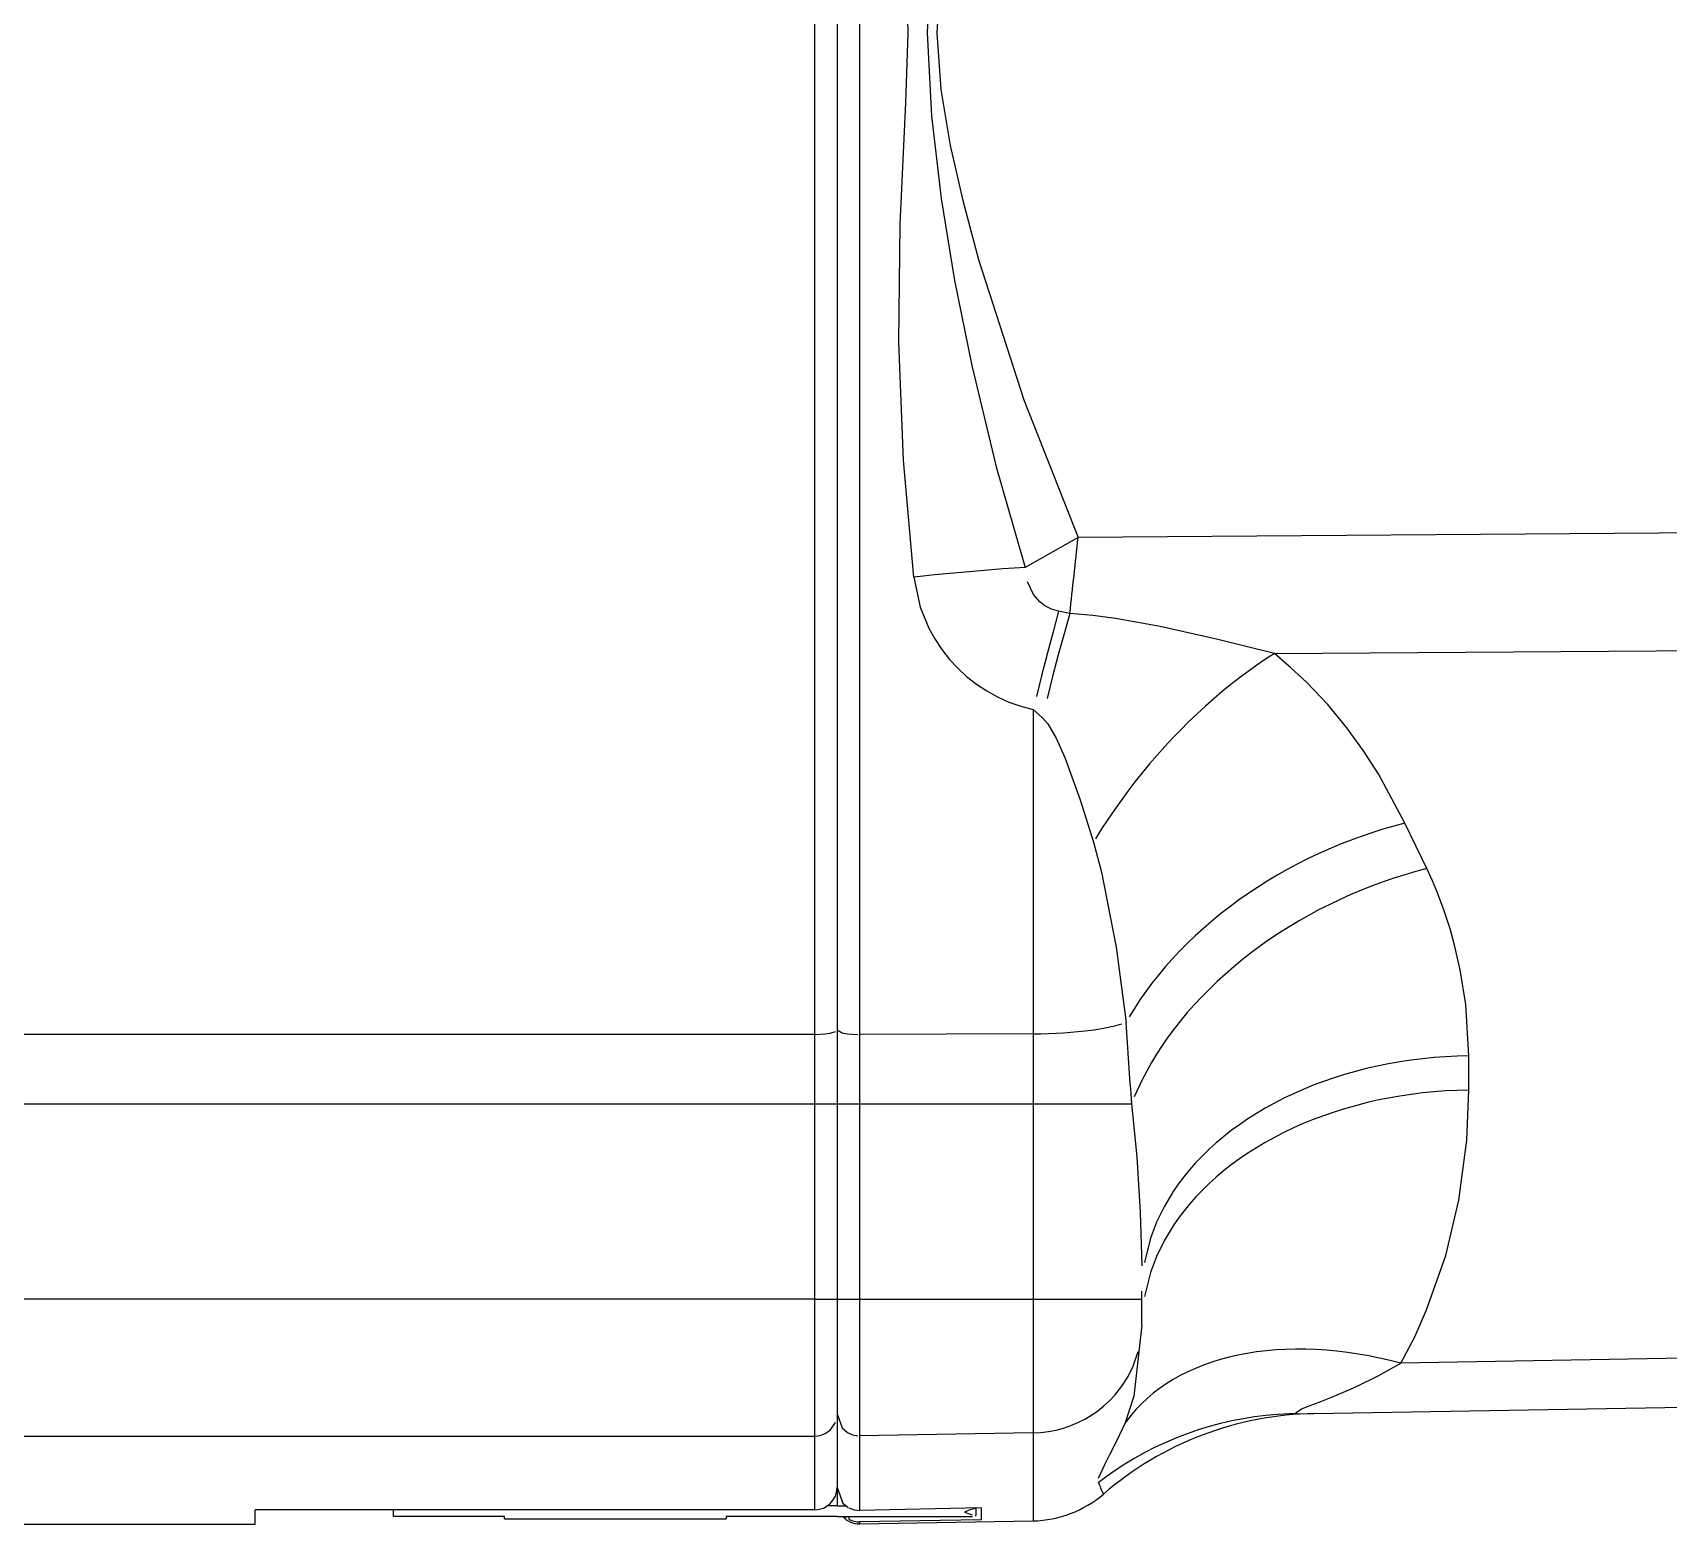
# Model space of a CAD drawing. Header units: millimetres. Extents: x 441156 to 441876, y 4514765 to 4515211.
# Drawn here: x 441490.7089 to 441490.8565, y 4514936.0671 to 4514936.2016 of the extents above; entities that cross this region are included whole.
import ezdxf

# ---------------------------------------------------------------- set-up
doc = ezdxf.new("R2010")
doc.units = ezdxf.units.MM
doc.layers.add('Collettore SL', color=7, linetype='Continuous')

msp = doc.modelspace()

# ---------------------------------------------------------------- linework, layer by layer
at = {"layer": 'Collettore SL', "color": 254, "linetype": 'Continuous'}
for p, q in [((441490.7795003174, 4514936.11122973), (441490.7795003174, 4514936.291894717)), ((441490.7835352222, 4514936.291887308), (441490.7835352222, 4514936.111237139)), ((441490.7815003174, 4514936.291477477), (441490.7815003174, 4514936.11164697)), ((441490.8032317472, 4514936.156046455), (441490.7984533617, 4514936.153352657)), ((441490.9240875795, 4514936.156920257), (441490.8032317472, 4514936.156046455)), ((441490.8024935117, 4514936.149197779), (441490.8014796992, 4514936.149389258)), ((441490.8209411388, 4514936.145569509), (441490.9240875795, 4514936.146315271)), ((441490.7991748415, 4514936.140524975), (441490.7991748415, 4514936.111294091)), ((441490.7991748415, 4514936.140524975), (441490.8000148241, 4514936.139773797)), ((441490.8346987387, 4514936.1261811), (441490.8327155103, 4514936.130275459)), ((441490.7815003174, 4514936.11164697), (441490.7815003174, 4514936.104971128)), ((441490.7795003174, 4514936.11122973), (441490.5335003174, 4514936.11122973)), ((441490.7795003174, 4514936.104971128), (441490.7795003174, 4514936.11122973)), ((441490.7991748415, 4514936.111294091), (441490.7835352222, 4514936.111237139)), ((441490.7835352222, 4514936.111237139), (441490.7835352222, 4514936.104971128)), ((441490.7991748415, 4514936.111294091), (441490.7991748415, 4514936.104971128)), ((441490.8384767452, 4514936.106214983), (441490.8384767452, 4514936.109304765)), ((441490.5335003174, 4514936.104971128), (441490.7795003174, 4514936.104971128)), ((441490.7795003174, 4514936.104971128), (441490.7815003174, 4514936.104971128)), ((441490.7795003174, 4514936.087359665), (441490.7795003174, 4514936.104971128)), ((441490.7815003174, 4514936.104971128), (441490.7835352222, 4514936.104971128)), ((441490.7815003174, 4514936.104971128), (441490.7815003174, 4514936.087359665)), ((441490.7835352222, 4514936.104971128), (441490.7991748415, 4514936.104971128)), ((441490.7835352222, 4514936.104971128), (441490.7835352222, 4514936.087359665)), ((441490.7991748415, 4514936.104971128), (441490.8080558158, 4514936.104971128)), ((441490.7991748415, 4514936.104971128), (441490.7991748415, 4514936.087359665)), ((441490.8090003174, 4514936.087359665), (441490.8090003174, 4514936.088094792)), ((441490.7795003174, 4514936.087359665), (441490.5335003174, 4514936.087359665)), ((441490.7795003174, 4514936.07500355), (441490.7795003174, 4514936.087359665)), ((441490.7795003174, 4514936.087359665), (441490.7815003174, 4514936.087359665)), ((441490.7815003174, 4514936.087359665), (441490.7835352222, 4514936.087359665)), ((441490.7815003174, 4514936.087359665), (441490.7815003174, 4514936.076980528)), ((441490.7835352222, 4514936.087359665), (441490.7835352222, 4514936.075038661)), ((441490.7835352222, 4514936.087359665), (441490.7991748415, 4514936.087359665)), ((441490.7991748415, 4514936.087359665), (441490.7991748415, 4514936.075308509)), ((441490.7991748415, 4514936.087359665), (441490.8090003174, 4514936.087359665)), ((441490.8090003174, 4514936.085191895), (441490.8090003174, 4514936.087359665)), ((441490.8090003174, 4514936.08500501), (441490.8090003174, 4514936.085191895)), ((441490.9240875795, 4514936.083181997), (441490.8323637774, 4514936.081580952)), ((441490.8227523857, 4514936.077020455), (441490.9240875795, 4514936.078789268)), ((441490.7815003174, 4514936.076980528), (441490.7815003174, 4514936.070375028)), ((441490.5335003174, 4514936.07500355), (441490.7795003174, 4514936.07500355)), ((441490.7795003174, 4514936.068370674), (441490.7795003174, 4514936.07500355)), ((441490.7991748415, 4514936.075308509), (441490.7835352222, 4514936.075038661)), ((441490.7835352222, 4514936.075038661), (441490.7835352222, 4514936.068310197)), ((441490.7991748415, 4514936.075308509), (441490.7991748415, 4514936.067369601)), ((441490.7815003174, 4514936.070370496), (441490.7815003174, 4514936.068718214)), ((441490.7795003174, 4514936.068370674), (441490.7290003175, 4514936.068357114)), ((441490.7290003175, 4514936.067061091), (441490.7290003175, 4514936.068357114)), ((441490.7415003174, 4514936.067758853), (441490.7415003174, 4514936.068360464)), ((441490.7515003174, 4514936.067758853), (441490.7415003174, 4514936.067758853)), ((441490.7515003174, 4514936.067561091), (441490.7515003174, 4514936.067758853)), ((441490.7515003174, 4514936.067561091), (441490.7715003174, 4514936.067561091)), ((441490.7815003174, 4514936.067764859), (441490.7715003174, 4514936.067764859)), ((441490.7715003174, 4514936.067764859), (441490.7715003174, 4514936.067561091)), ((441490.7815003174, 4514936.068718214), (441490.7806223028, 4514936.068718214)), ((441490.7815003174, 4514936.068718214), (441490.7815003174, 4514936.068711466)), ((441490.7815003174, 4514936.068711466), (441490.782293794, 4514936.068713874)), ((441490.7815003174, 4514936.067764859), (441490.7926849187, 4514936.067750849)), ((441490.7825526534, 4514936.067763519), (441490.7825526534, 4514936.067513801)), ((441490.7945003174, 4514936.06853631), (441490.7835352222, 4514936.068310197)), ((441490.7945003174, 4514936.067452748), (441490.7835352222, 4514936.067274104)), ((441490.7835352222, 4514936.067096611), (441490.7991748415, 4514936.067369601)), ((441490.7940003175, 4514936.068498036), (441490.7940003175, 4514936.068525989)), ((441490.7940003175, 4514936.068498036), (441490.7940003175, 4514936.06787013)), ((441490.7940003175, 4514936.067781284), (441490.7940003175, 4514936.06787013)), ((441490.7945003174, 4514936.06853631), (441490.7945003174, 4514936.067452748)), ((441490.6890090252, 4514936.067061091), (441490.7290003175, 4514936.067061091)), ((441490.7835352222, 4514936.067274104), (441490.7835352222, 4514936.067096611))]:
    msp.add_line(p, q, dxfattribs=at)
for points in [[(441490.7884240032, 4514936.152474037, 0), (441490.7874847221, 4514936.163030588, 0), (441490.7870770352, 4514936.173645101, 0), (441490.7870765901, 4514936.173678541, 0), (441490.78718906, 4514936.184284057, 0), (441490.7877130336, 4514936.19523479, 0), (441490.7879066556, 4514936.201562224, 0), (441490.78779794, 4514936.206103837, 0), (441490.7874033867, 4514936.213742074, 0), (441490.7871176833, 4514936.221383677, 0), (441490.7871056932, 4514936.231139466, 0), (441490.7872649258, 4514936.236017236, 0), (441490.7875355969, 4514936.240870447, 0), (441490.7884240032, 4514936.25065041, 0)], [(441490.7984533617, 4514936.24977179, 0), (441490.7957159177, 4514936.240160388, 0), (441490.7944997502, 4514936.235306133, 0), (441490.7933936988, 4514936.230436545, 0), (441490.7915073799, 4514936.220535001, 0), (441490.7905819005, 4514936.214260939, 0), (441490.790208178, 4514936.211108958, 0), (441490.789909097, 4514936.207953687, 0), (441490.7896306647, 4514936.201562224, 0), (441490.7897324701, 4514936.197808329, 0), (441490.7900045241, 4514936.194062224, 0), (441490.7908879218, 4514936.186612053, 0), (441490.7920951999, 4514936.179209533, 0), (441490.793639139, 4514936.171562224, 0), (441490.7958604926, 4514936.162415213, 0), (441490.7984533617, 4514936.153352657, 0)], [(441490.8032317472, 4514936.247077992, 0), (441490.7984837514, 4514936.23501173, 0), (441490.7953895797, 4514936.225785347, 0), (441490.7927679489, 4514936.216388248, 0), (441490.7916208783, 4514936.211271683, 0), (441490.7907752899, 4514936.20608081, 0), (441490.7905976716, 4514936.204263388, 0), (441490.7905039611, 4514936.202439933, 0), (441490.7904926693, 4514936.201562224, 0), (441490.790588091, 4514936.199000472, 0), (441490.7908492663, 4514936.196449491, 0), (441490.7917109273, 4514936.191405866, 0), (441490.7928463722, 4514936.186419498, 0), (441490.7942678711, 4514936.181111293, 0), (441490.7983563382, 4514936.168466454, 0), (441490.8032317472, 4514936.156046455, 0)], [(441490.7984533617, 4514936.153352657, 0), (441490.7974607126, 4514936.153284363, 0), (441490.7964576915, 4514936.153210937, 0), (441490.7954455205, 4514936.153132469, 0), (441490.7944254327, 4514936.153049055, 0), (441490.7933986711, 4514936.152960797, 0), (441490.7923664865, 4514936.152867801, 0), (441490.7913301364, 4514936.152770181, 0), (441490.7902908835, 4514936.152668056, 0), (441490.7892499941, 4514936.152561551, 0), (441490.7884240032, 4514936.152474037, 0)], [(441490.8014796992, 4514936.149389258, 0), (441490.8012674576, 4514936.14943827, 0), (441490.8010586692, 4514936.149500037, 0), (441490.8008522084, 4514936.149575223, 0), (441490.8006547244, 4514936.149661255, 0), (441490.8004487292, 4514936.149767023, 0), (441490.8002502648, 4514936.149885965, 0), (441490.8000124642, 4514936.1500535, 0), (441490.7997892489, 4514936.150239551, 0), (441490.7995764877, 4514936.150448337, 0), (441490.7993813108, 4514936.150673269, 0), (441490.7992021256, 4514936.150916063, 0), (441490.7990422259, 4514936.151171718, 0), (441490.7988989037, 4514936.151444681, 0), (441490.7987760287, 4514936.15172731, 0), (441490.7986643836, 4514936.152047158, 0), (441490.7985768309, 4514936.152374421, 0), (441490.7985117416, 4514936.152714192, 0), (441490.7984704183, 4514936.153057787, 0), (441490.7984533617, 4514936.153352657, 0)], [(441490.7884240032, 4514936.152474037, 0), (441490.7885577977, 4514936.151566477, 0), (441490.7887503871, 4514936.150669764, 0), (441490.7890063638, 4514936.1497725, 0), (441490.7893219473, 4514936.148894507, 0), (441490.7897751191, 4514936.147877753, 0), (441490.7903089769, 4514936.146900794, 0), (441490.7909383269, 4514936.145945583, 0), (441490.7916453149, 4514936.145045772, 0), (441490.7923853218, 4514936.144247544, 0), (441490.7931865566, 4514936.143509907, 0), (441490.7940671612, 4514936.142820935, 0), (441490.7950010091, 4514936.142204672, 0), (441490.7959765458, 4514936.14166779, 0), (441490.7969922079, 4514936.141209471, 0), (441490.7980694785, 4514936.140823607, 0), (441490.7991748415, 4514936.140524975, 0)], [(441490.8014796992, 4514936.149389258, 0), (441490.8012331451, 4514936.148472428, 0), (441490.800984721, 4514936.147540761, 0), (441490.8007347299, 4514936.146595391, 0), (441490.8004834761, 4514936.14563747, 0), (441490.800231266, 4514936.144668166, 0), (441490.7999784065, 4514936.143688657, 0), (441490.7997252059, 4514936.14270014, 0), (441490.7994719727, 4514936.141703817, 0), (441490.7992190154, 4514936.140700903, 0), (441490.7991748415, 4514936.140524975, 0)], [(441490.8024935117, 4514936.149197779, 0), (441490.8022311145, 4514936.148285369, 0), (441490.8019697251, 4514936.147357397, 0), (441490.801709662, 4514936.146414991, 0), (441490.8014512421, 4514936.145459302, 0), (441490.8011947802, 4514936.144491492, 0), (441490.8009405888, 4514936.143512742, 0), (441490.8006889775, 4514936.142524242, 0), (441490.8004402529, 4514936.1415272, 0), (441490.8001947181, 4514936.140522827, 0), (441490.8000148241, 4514936.139773797, 0)], [(441490.8209411388, 4514936.145569509, 0), (441490.8158494713, 4514936.146858671, 0), (441490.8106363863, 4514936.148029607, 0), (441490.8066049389, 4514936.148743092, 0), (441490.8045554789, 4514936.149010279, 0), (441490.8024935117, 4514936.149197779, 0)], [(441490.8209411388, 4514936.145569509, 0), (441490.8201511482, 4514936.145061346, 0), (441490.819362758, 4514936.144527961, 0), (441490.8185769288, 4514936.143970003, 0), (441490.8177946178, 4514936.143388153, 0), (441490.8170167783, 4514936.14278312, 0), (441490.8162443579, 4514936.142155641, 0), (441490.8154782976, 4514936.141506479, 0), (441490.814719531, 4514936.140836427, 0), (441490.8139689823, 4514936.1401463, 0), (441490.813227566, 4514936.13943694, 0), (441490.8124961853, 4514936.138709209, 0), (441490.8117757314, 4514936.137963996, 0), (441490.8110670821, 4514936.137202209, 0), (441490.8103711007, 4514936.136424773, 0), (441490.8096886351, 4514936.13563264, 0), (441490.8090205169, 4514936.134826771, 0), (441490.80836756, 4514936.134008149, 0), (441490.8077305599, 4514936.133177772, 0), (441490.8071102928, 4514936.132336652, 0), (441490.8065075144, 4514936.131485812, 0), (441490.8059229589, 4514936.13062629, 0), (441490.8053573388, 4514936.129759134, 0), (441490.804811343, 4514936.128885399, 0), (441490.8046164158, 4514936.12856396, 0)], [(441490.8327155103, 4514936.130275459, 0), (441490.8303685809, 4514936.134662571, 0), (441490.8289911539, 4514936.136805779, 0), (441490.8274813293, 4514936.13888145, 0), (441490.8257514154, 4514936.140973189, 0), (441490.8238455009, 4514936.142985254, 0), (441490.8224404661, 4514936.144301618, 0), (441490.8209411388, 4514936.145569509, 0)], [(441490.8000148241, 4514936.139773797, 0), (441490.8001470215, 4514936.139649805, 0), (441490.8002708225, 4514936.139517834, 0), (441490.800500709, 4514936.13923374, 0), (441490.8007120359, 4514936.138929753, 0), (441490.8008960841, 4514936.138633428, 0), (441490.8012734709, 4514936.137940818, 0), (441490.8016788604, 4514936.13708251, 0), (441490.8020488332, 4514936.136209287, 0), (441490.8034212508, 4514936.132396489, 0), (441490.8046164158, 4514936.12856396, 0)], [(441490.8327155103, 4514936.130275459, 0), (441490.8317222057, 4514936.130017263, 0), (441490.8307307491, 4514936.12973354, 0), (441490.8297423486, 4514936.129424637, 0), (441490.8287582083, 4514936.129090929, 0), (441490.8277795272, 4514936.128732824, 0), (441490.8268074978, 4514936.128350756, 0), (441490.8258433042, 4514936.127945193, 0), (441490.8248881213, 4514936.127516627, 0), (441490.8239431127, 4514936.127065582, 0), (441490.8230094298, 4514936.126592606, 0), (441490.8220882103, 4514936.126098276, 0), (441490.8211805763, 4514936.125583195, 0), (441490.8202876337, 4514936.125047989, 0), (441490.8194104705, 4514936.124493311, 0), (441490.8185501554, 4514936.123919836, 0), (441490.8177077364, 4514936.123328264, 0), (441490.81688424, 4514936.122719315, 0), (441490.8160806694, 4514936.122093731, 0), (441490.8152980037, 4514936.121452273, 0), (441490.8145371965, 4514936.120795724, 0), (441490.8137991746, 4514936.120124884, 0), (441490.8130848373, 4514936.11944057, 0), (441490.8123950548, 4514936.118743615, 0), (441490.8117306675, 4514936.118034869, 0), (441490.811092485, 4514936.117315196, 0), (441490.8104812846, 4514936.116585471, 0), (441490.8098978112, 4514936.115846584, 0), (441490.8093427754, 4514936.115099435, 0), (441490.8088168536, 4514936.114344935, 0), (441490.8083206866, 4514936.113584002, 0), (441490.8078548788, 4514936.112817566, 0), (441490.8075600087, 4514936.112301352, 0)], [(441490.8046164158, 4514936.12856396, 0), (441490.8049973901, 4514936.127213849, 0), (441490.8053425064, 4514936.125854974, 0), (441490.8066609636, 4514936.119112188, 0), (441490.8075600087, 4514936.112301352, 0)], [(441490.8346987387, 4514936.1261811, 0), (441490.8337059267, 4514936.125921862, 0), (441490.8327149622, 4514936.125637099, 0), (441490.8317270526, 4514936.125327157, 0), (441490.8307434013, 4514936.124992415, 0), (441490.8297652069, 4514936.12463328, 0), (441490.8287936611, 4514936.124250189, 0), (441490.8278299477, 4514936.12384361, 0), (441490.8268752407, 4514936.123414039, 0), (441490.8259307034, 4514936.122961996, 0), (441490.8249974864, 4514936.122488036, 0), (441490.8240767268, 4514936.121992732, 0), (441490.8231695464, 4514936.121476691, 0), (441490.8222770504, 4514936.120940541, 0), (441490.8214003263, 4514936.120384934, 0), (441490.8205404421, 4514936.119810549, 0), (441490.8196984454, 4514936.119218083, 0), (441490.8188753622, 4514936.11860826, 0), (441490.8180721953, 4514936.117981821, 0), (441490.8172899231, 4514936.117339532, 0), (441490.8165294988, 4514936.116682173, 0), (441490.8157918488, 4514936.116010547, 0), (441490.8150778718, 4514936.11532547, 0), (441490.8143884378, 4514936.114627779, 0), (441490.8137243866, 4514936.113918321, 0), (441490.8130865272, 4514936.113197964, 0), (441490.812475637, 4514936.112467583, 0), (441490.81189246, 4514936.111728069, 0), (441490.8113377069, 4514936.110980323, 0), (441490.8108120535, 4514936.110225255, 0), (441490.8103161402, 4514936.109463786, 0), (441490.8098505713, 4514936.108696843, 0), (441490.8094159139, 4514936.107925362, 0), (441490.8090126977, 4514936.107150281, 0), (441490.8086414138, 4514936.106372545, 0), (441490.8083025146, 4514936.105593101, 0), (441490.8080558158, 4514936.104971128, 0)], [(441490.8384767452, 4514936.109304765, 0), (441490.8384734586, 4514936.109817441, 0), (441490.8384635866, 4514936.110330362, 0), (441490.8384471055, 4514936.110843612, 0), (441490.8384239837, 4514936.111357274, 0), (441490.8383941822, 4514936.111871428, 0), (441490.8383576542, 4514936.112386157, 0), (441490.838314345, 4514936.11290154, 0), (441490.8382641923, 4514936.113417655, 0), (441490.8382071257, 4514936.113934581, 0), (441490.838143067, 4514936.114452391, 0), (441490.8380719296, 4514936.114971159, 0), (441490.8379936193, 4514936.115490957, 0), (441490.8379080329, 4514936.116011853, 0), (441490.8378150595, 4514936.116533915, 0), (441490.8377145794, 4514936.117057203, 0), (441490.8376064642, 4514936.117581781, 0), (441490.8374905772, 4514936.118107704, 0), (441490.8373667725, 4514936.118635024, 0), (441490.8372348955, 4514936.119163791, 0), (441490.8370947825, 4514936.119694048, 0), (441490.8369462606, 4514936.120225834, 0), (441490.836789148, 4514936.120759184, 0), (441490.8366232531, 4514936.121294123, 0), (441490.8364483753, 4514936.121830676, 0), (441490.8362643043, 4514936.122368854, 0), (441490.8360708203, 4514936.122908665, 0), (441490.8358676942, 4514936.123450108, 0), (441490.835654687, 4514936.123993172, 0), (441490.8354315503, 4514936.12453784, 0), (441490.8351980264, 4514936.125084078, 0), (441490.834953848, 4514936.125631849, 0), (441490.8346987387, 4514936.1261811, 0)], [(441490.7795003174, 4514936.11122973, 0), (441490.7795701164, 4514936.111229984, 0), (441490.7796398304, 4514936.111230746, 0), (441490.7797093744, 4514936.111232015, 0), (441490.7797786637, 4514936.11123379, 0), (441490.7798476138, 4514936.111236068, 0), (441490.7799161408, 4514936.111238847, 0), (441490.7799841612, 4514936.111242124, 0), (441490.7800515922, 4514936.111245893, 0), (441490.7801183514, 4514936.111250151, 0), (441490.7801843577, 4514936.111254892, 0), (441490.7802495306, 4514936.111260111, 0), (441490.7803137907, 4514936.111265802, 0), (441490.7803770597, 4514936.111271957, 0), (441490.7804392605, 4514936.111278568, 0), (441490.7805003175, 4514936.11128563, 0), (441490.780560156, 4514936.111293131, 0), (441490.7806187032, 4514936.111301062, 0), (441490.7806758879, 4514936.111309416, 0), (441490.7807316404, 4514936.11131818, 0), (441490.7807858926, 4514936.111327345, 0), (441490.7808385786, 4514936.1113369, 0), (441490.7808896342, 4514936.111346832, 0), (441490.780938997, 4514936.11135713, 0), (441490.7809866071, 4514936.111367782, 0), (441490.7810324063, 4514936.111378773, 0), (441490.781076339, 4514936.111390091, 0), (441490.7811183514, 4514936.111401722, 0), (441490.7811583926, 4514936.111413652, 0), (441490.7811964136, 4514936.111425866, 0), (441490.7812323683, 4514936.11143835, 0), (441490.7812662126, 4514936.111451088, 0), (441490.7812979055, 4514936.111464064, 0), (441490.7813274083, 4514936.111477263, 0), (441490.7813546851, 4514936.111490669, 0), (441490.7813797027, 4514936.111504265, 0), (441490.7814024304, 4514936.111518036, 0), (441490.7814228408, 4514936.111531963, 0), (441490.7814409089, 4514936.11154603, 0), (441490.7814566126, 4514936.111560221, 0), (441490.7814699329, 4514936.111574517, 0), (441490.7814808536, 4514936.111588901, 0), (441490.7814893613, 4514936.111603356, 0), (441490.7814954455, 4514936.111617865, 0), (441490.7814990991, 4514936.111632409, 0), (441490.7815003174, 4514936.11164697, 0)], [(441490.7815003174, 4514936.111654316, 0), (441490.7815015358, 4514936.111639755, 0), (441490.7815051893, 4514936.111625211, 0), (441490.7815112736, 4514936.111610703, 0), (441490.7815197813, 4514936.111596248, 0), (441490.7815307019, 4514936.111581864, 0), (441490.7815440223, 4514936.111567567, 0), (441490.781559726, 4514936.111553377, 0), (441490.7815777941, 4514936.11153931, 0), (441490.7815982044, 4514936.111525382, 0), (441490.7816209322, 4514936.111511612, 0), (441490.7816459498, 4514936.111498016, 0), (441490.7816732265, 4514936.11148461, 0), (441490.7817027293, 4514936.11147141, 0), (441490.7817344223, 4514936.111458434, 0), (441490.7817682666, 4514936.111445696, 0), (441490.7818042212, 4514936.111433213, 0), (441490.7818422423, 4514936.111420998, 0), (441490.7818822835, 4514936.111409069, 0), (441490.7819242959, 4514936.111397438, 0), (441490.7819682285, 4514936.111386119, 0), (441490.7820140278, 4514936.111375128, 0), (441490.7820616378, 4514936.111364477, 0), (441490.7821110007, 4514936.111354179, 0), (441490.7821620562, 4514936.111344246, 0), (441490.7822147422, 4514936.111334692, 0), (441490.7822689945, 4514936.111325527, 0), (441490.7823247469, 4514936.111316762, 0), (441490.7823819316, 4514936.111308409, 0), (441490.7824404789, 4514936.111300477, 0), (441490.7825003174, 4514936.111292976, 0), (441490.7825613743, 4514936.111285916, 0), (441490.7826235751, 4514936.111279303, 0), (441490.7826868441, 4514936.111273148, 0), (441490.7827511043, 4514936.111267458, 0), (441490.7828162771, 4514936.111262239, 0), (441490.7828822834, 4514936.111257497, 0), (441490.7829490427, 4514936.111253239, 0), (441490.7830164736, 4514936.11124947, 0), (441490.7830844941, 4514936.111246194, 0), (441490.7831530211, 4514936.111243415, 0), (441490.7832219712, 4514936.111241137, 0), (441490.7832912605, 4514936.111239362, 0), (441490.7833608045, 4514936.111238092, 0), (441490.7834305184, 4514936.11123733, 0), (441490.7835003174, 4514936.111237076, 0), (441490.7835352222, 4514936.111237139, 0)], [(441490.7991748415, 4514936.111294091, 0), (441490.799523677, 4514936.111296632, 0), (441490.7998718749, 4514936.111301712, 0), (441490.8002190109, 4514936.111309323, 0), (441490.8005646621, 4514936.111319458, 0), (441490.8009084074, 4514936.111332103, 0), (441490.801249828, 4514936.111347242, 0), (441490.8015885079, 4514936.111364859, 0), (441490.8019240345, 4514936.11138493, 0), (441490.8022559989, 4514936.111407433, 0), (441490.8025839969, 4514936.111432338, 0), (441490.8029076287, 4514936.111459617, 0), (441490.8032265001, 4514936.111489234, 0), (441490.8035402224, 4514936.111521156, 0), (441490.8038484136, 4514936.111555342, 0), (441490.8041506982, 4514936.111591751, 0), (441490.8044467078, 4514936.111630339, 0), (441490.8047360818, 4514936.111671058, 0), (441490.8050184677, 4514936.11171386, 0), (441490.8052935213, 4514936.111758691, 0), (441490.8055609077, 4514936.111805499, 0), (441490.805820301, 4514936.111854224, 0), (441490.8060713852, 4514936.111904807, 0), (441490.8063138544, 4514936.111957189, 0), (441490.8065474132, 4514936.112011303, 0), (441490.806771777, 4514936.112067086, 0), (441490.8069866725, 4514936.112124467, 0), (441490.8071918379, 4514936.112183378, 0), (441490.8073870231, 4514936.112243747, 0), (441490.8075600087, 4514936.112301352, 0)], [(441490.8384767452, 4514936.109304765, 0), (441490.8374302388, 4514936.109278924, 0), (441490.8363856451, 4514936.109227273, 0), (441490.8353442372, 4514936.109149876, 0), (441490.8343072835, 4514936.109046826, 0), (441490.8332760476, 4514936.10891825, 0), (441490.8322517858, 4514936.108764303, 0), (441490.8312357461, 4514936.108585173, 0), (441490.8302291663, 4514936.10838108, 0), (441490.8292332728, 4514936.10815227, 0), (441490.828249279, 4514936.107899024, 0), (441490.8272783836, 4514936.107621649, 0), (441490.8263217696, 4514936.107320484, 0), (441490.8253806025, 4514936.106995895, 0), (441490.8244560289, 4514936.106648278, 0), (441490.8235491752, 4514936.106278056, 0), (441490.8226611465, 4514936.105885682, 0), (441490.8217930244, 4514936.105471632, 0), (441490.8209458668, 4514936.10503641, 0), (441490.8201207058, 4514936.104580548, 0), (441490.8193185466, 4514936.1041046, 0), (441490.8185403667, 4514936.103609147, 0), (441490.8177871141, 4514936.103094792, 0), (441490.8170597064, 4514936.102562162, 0), (441490.8163590301, 4514936.102011906, 0), (441490.8156859386, 4514936.101444694, 0), (441490.8150412522, 4514936.100861217, 0), (441490.8144257562, 4514936.100262186, 0), (441490.8138402005, 4514936.099648331, 0), (441490.8132852985, 4514936.0990204, 0), (441490.8127617263, 4514936.098379157, 0), (441490.8122701218, 4514936.097725385, 0), (441490.8118110839, 4514936.097059879, 0), (441490.8113851719, 4514936.096383451, 0), (441490.8109929047, 4514936.095696924, 0), (441490.8106347602, 4514936.095001136, 0), (441490.8103111748, 4514936.094296933, 0), (441490.8100225427, 4514936.093585174, 0), (441490.8097692155, 4514936.092866724, 0), (441490.8095515019, 4514936.092142463, 0), (441490.8093696673, 4514936.091413269, 0), (441490.8092239329, 4514936.090680031, 0), (441490.8091144765, 4514936.089943645, 0), (441490.8090414314, 4514936.089205005, 0), (441490.8090048866, 4514936.088465014, 0), (441490.8090003174, 4514936.088094792, 0)], [(441490.8384767452, 4514936.106214983, 0), (441490.8374302388, 4514936.106189142, 0), (441490.8363856451, 4514936.106137492, 0), (441490.8353442372, 4514936.106060094, 0), (441490.8343072835, 4514936.105957044, 0), (441490.8332760476, 4514936.105828468, 0), (441490.8322517858, 4514936.105674521, 0), (441490.8312357461, 4514936.105495391, 0), (441490.8302291663, 4514936.105291298, 0), (441490.8292332728, 4514936.105062488, 0), (441490.828249279, 4514936.104809242, 0), (441490.8272783836, 4514936.104531867, 0), (441490.8263217696, 4514936.104230702, 0), (441490.8253806025, 4514936.103906114, 0), (441490.8244560289, 4514936.103558497, 0), (441490.8235491752, 4514936.103188275, 0), (441490.8226611465, 4514936.1027959, 0), (441490.8217930244, 4514936.10238185, 0), (441490.8209458668, 4514936.101946629, 0), (441490.8201207058, 4514936.101490766, 0), (441490.8193185466, 4514936.101014819, 0), (441490.8185403667, 4514936.100519366, 0), (441490.8177871141, 4514936.100005011, 0), (441490.8170597064, 4514936.099472381, 0), (441490.8163590301, 4514936.098922124, 0), (441490.8156859386, 4514936.098354912, 0), (441490.8150412522, 4514936.097771435, 0), (441490.8144257562, 4514936.097172405, 0), (441490.8138402005, 4514936.096558549, 0), (441490.8132852985, 4514936.095930618, 0), (441490.8127617263, 4514936.095289376, 0), (441490.8122701218, 4514936.094635604, 0), (441490.8118110839, 4514936.093970098, 0), (441490.8113851719, 4514936.09329367, 0), (441490.8109929047, 4514936.092607143, 0), (441490.8106347602, 4514936.091911354, 0), (441490.8103111748, 4514936.091207151, 0), (441490.8100225427, 4514936.090495392, 0), (441490.8097692155, 4514936.089776943, 0), (441490.8095515019, 4514936.089052681, 0), (441490.8093696673, 4514936.088323487, 0), (441490.8092239329, 4514936.08759025, 0), (441490.8091144765, 4514936.086853864, 0), (441490.8090414314, 4514936.086115224, 0), (441490.8090048866, 4514936.085375233, 0), (441490.8090003174, 4514936.08500501, 0)], [(441490.8323637774, 4514936.081580952, 0), (441490.8335972466, 4514936.083966332, 0), (441490.8346762037, 4514936.08638733, 0), (441490.8363985902, 4514936.091308204, 0), (441490.8364102509, 4514936.091348313, 0), (441490.8375813381, 4514936.096300985, 0), (441490.8382944339, 4514936.101693667, 0), (441490.8384314309, 4514936.103953026, 0), (441490.8384767452, 4514936.106214983, 0)], [(441490.8080558158, 4514936.104971128, 0), (441490.8081820835, 4514936.103860852, 0), (441490.8082894776, 4514936.102836222, 0), (441490.8083813199, 4514936.101888226, 0), (441490.8084602701, 4514936.101008684, 0), (441490.8085284677, 4514936.100190263, 0), (441490.8085876426, 4514936.099426429, 0), (441490.8086392017, 4514936.098711392, 0), (441490.8086842948, 4514936.098040026, 0), (441490.8087238673, 4514936.097407798, 0), (441490.8087587002, 4514936.096810699, 0), (441490.8087894424, 4514936.096245172, 0), (441490.8088166355, 4514936.095708065, 0), (441490.8088407337, 4514936.095196572, 0), (441490.8088621197, 4514936.094708189, 0), (441490.8088811171, 4514936.09424068, 0), (441490.8088980009, 4514936.093792036, 0), (441490.8089130049, 4514936.093360452, 0), (441490.8089263294, 4514936.092944295, 0), (441490.8089381458, 4514936.092542088, 0), (441490.8089486014, 4514936.092152487, 0), (441490.8089578227, 4514936.091774266, 0), (441490.808965919, 4514936.0914063, 0), (441490.808972984, 4514936.091047554, 0), (441490.8089790988, 4514936.090697072, 0), (441490.8089843328, 4514936.090353966, 0), (441490.8089887456, 4514936.090017406, 0), (441490.808992388, 4514936.089686617, 0), (441490.8089953031, 4514936.089360866, 0), (441490.8089975267, 4514936.089039456, 0), (441490.8089990886, 4514936.088721728, 0), (441490.8090000127, 4514936.088407044, 0), (441490.8090003174, 4514936.088094792, 0)], [(441490.7991748415, 4514936.075308509, 0), (441490.799523677, 4514936.07532055, 0), (441490.7998718749, 4514936.075344618, 0), (441490.8002190109, 4514936.075380684, 0), (441490.8005646621, 4514936.075428703, 0), (441490.8009084074, 4514936.075488617, 0), (441490.801249828, 4514936.075560353, 0), (441490.8015885079, 4514936.075643823, 0), (441490.8019240345, 4514936.075738926, 0), (441490.8022559989, 4514936.075845547, 0), (441490.8025839969, 4514936.075963554, 0), (441490.8029076287, 4514936.076092805, 0), (441490.8032265001, 4514936.076233141, 0), (441490.8035402224, 4514936.076384393, 0), (441490.8038484136, 4514936.076546375, 0), (441490.8041506982, 4514936.076718889, 0), (441490.8044467078, 4514936.076901727, 0), (441490.8047360818, 4514936.077094666, 0), (441490.8050184677, 4514936.07729747, 0), (441490.8052935213, 4514936.077509891, 0), (441490.8055609077, 4514936.077731673, 0), (441490.805820301, 4514936.077962543, 0), (441490.8060713852, 4514936.078202222, 0), (441490.8063138544, 4514936.078450415, 0), (441490.8065474132, 4514936.078706823, 0), (441490.806771777, 4514936.078971132, 0), (441490.8069866725, 4514936.079243019, 0), (441490.8071918379, 4514936.079522154, 0), (441490.8073870231, 4514936.079808198, 0), (441490.8075719904, 4514936.0801008, 0), (441490.8077465145, 4514936.080399605, 0), (441490.8079103827, 4514936.080704249, 0), (441490.8080633953, 4514936.081014359, 0), (441490.808205366, 4514936.081329561, 0), (441490.8083361217, 4514936.081649467, 0), (441490.8084555032, 4514936.08197369, 0), (441490.808563365, 4514936.082301833, 0), (441490.8086595757, 4514936.082633497, 0), (441490.8087440181, 4514936.082968279, 0), (441490.8088165892, 4514936.08330577, 0), (441490.8088772008, 4514936.083645558, 0), (441490.808925779, 4514936.08398723, 0), (441490.8089622644, 4514936.084330371, 0), (441490.8089866128, 4514936.08467456, 0), (441490.8089987944, 4514936.08501938, 0), (441490.8090003174, 4514936.085191895, 0)], [(441490.8090003174, 4514936.08500501, 0), (441490.8088276311, 4514936.081774672, 0), (441490.8082589931, 4514936.078605804, 0), (441490.8079102145, 4514936.077404671, 0), (441490.8074720755, 4514936.076213592, 0)], [(441490.8323637774, 4514936.081580952, 0), (441490.8313906142, 4514936.081828249, 0), (441490.8304192746, 4514936.082049403, 0), (441490.8294509419, 4514936.082244146, 0), (441490.828486796, 4514936.082412239, 0), (441490.8275280115, 4514936.082553479, 0), (441490.8265757565, 4514936.082667693, 0), (441490.8256311912, 4514936.082754741, 0), (441490.8246954664, 4514936.082814518, 0), (441490.8237697223, 4514936.082846952, 0), (441490.8228550864, 4514936.082852001, 0), (441490.8219526734, 4514936.082829662, 0), (441490.8210635826, 4514936.08277996, 0), (441490.8201888972, 4514936.082702956, 0), (441490.8193296829, 4514936.082598744, 0), (441490.8184869866, 4514936.08246745, 0), (441490.8176618349, 4514936.082309236, 0), (441490.8168552331, 4514936.082124293, 0), (441490.816068164, 4514936.081912847, 0), (441490.8153015865, 4514936.081675156, 0), (441490.8145564345, 4514936.081411509, 0), (441490.8138336159, 4514936.081122227, 0), (441490.8131340113, 4514936.080807663, 0), (441490.8124584732, 4514936.0804682, 0), (441490.8118078245, 4514936.080104251, 0), (441490.811182858, 4514936.079716261, 0), (441490.8105843349, 4514936.079304702, 0), (441490.8100129848, 4514936.078870075, 0), (441490.8094695035, 4514936.078412909, 0), (441490.8089545532, 4514936.077933762, 0), (441490.8084687614, 4514936.077433217, 0), (441490.8080127198, 4514936.076911885, 0), (441490.8075869842, 4514936.0763704, 0), (441490.8074720755, 4514936.076213592, 0)], [(441490.8227523857, 4514936.077020455, 0), (441490.8226994909, 4514936.077021099, 0), (441490.8226578943, 4514936.077025167, 0), (441490.8226282076, 4514936.077032819, 0), (441490.8226113385, 4514936.077043908, 0), (441490.8226071646, 4514936.077059516, 0), (441490.8226172325, 4514936.077079134, 0), (441490.8226556662, 4514936.077113555, 0), (441490.8227218079, 4514936.0771556, 0), (441490.8228156052, 4514936.077205515, 0), (441490.822934084, 4514936.077262127, 0), (441490.8230358239, 4514936.077307799, 0), (441490.8231481315, 4514936.077356318, 0), (441490.8234023579, 4514936.077461801, 0), (441490.8236930298, 4514936.077578379, 0), (441490.8240103184, 4514936.077703295, 0), (441490.824480854, 4514936.077886996, 0), (441490.8249798538, 4514936.078082094, 0), (441490.8260466109, 4514936.078507113, 0), (441490.8271828347, 4514936.078979334, 0), (441490.8283500634, 4514936.079492662, 0), (441490.830358852, 4514936.08046332, 0), (441490.8323637774, 4514936.081580952, 0)], [(441490.7795003174, 4514936.07500355, 0), (441490.7795701164, 4514936.075004755, 0), (441490.7796398304, 4514936.075008366, 0), (441490.7797093744, 4514936.075014381, 0), (441490.7797786637, 4514936.075022791, 0), (441490.7798476138, 4514936.075033586, 0), (441490.7799161408, 4514936.075046752, 0), (441490.7799841612, 4514936.075062275, 0), (441490.7800515922, 4514936.075080135, 0), (441490.7801183514, 4514936.07510031, 0), (441490.7801843577, 4514936.075122776, 0), (441490.7802495306, 4514936.075147506, 0), (441490.7803137907, 4514936.07517447, 0), (441490.7803770597, 4514936.075203632, 0), (441490.7804392605, 4514936.075234961, 0), (441490.7805003175, 4514936.075268415, 0), (441490.780560156, 4514936.075303956, 0), (441490.7806187032, 4514936.075341539, 0), (441490.7806758879, 4514936.07538112, 0), (441490.7807316404, 4514936.075422648, 0), (441490.7807858926, 4514936.075466075, 0), (441490.7808385786, 4514936.075511348, 0), (441490.7808896342, 4514936.075558409, 0), (441490.780938997, 4514936.075607204, 0), (441490.7809866071, 4514936.075657672, 0), (441490.7810324063, 4514936.075709752, 0), (441490.781076339, 4514936.075763379, 0), (441490.7811183514, 4514936.07581849, 0), (441490.7811583926, 4514936.075875017, 0), (441490.7811964136, 4514936.07593289, 0), (441490.7812323683, 4514936.075992039, 0), (441490.7812662126, 4514936.076052394, 0), (441490.7812979055, 4514936.076113879, 0), (441490.7813274083, 4514936.076176419, 0), (441490.7813546851, 4514936.07623994, 0), (441490.7813797027, 4514936.076304362, 0), (441490.7814024304, 4514936.076369609, 0), (441490.7814228408, 4514936.076435599, 0), (441490.7814409089, 4514936.076502254, 0), (441490.7814566126, 4514936.076569492, 0), (441490.7814699329, 4514936.07663723, 0), (441490.7814808536, 4514936.076705387, 0), (441490.7814893613, 4514936.076773878, 0), (441490.7814954455, 4514936.076842622, 0), (441490.7814990991, 4514936.076911533, 0), (441490.7815003174, 4514936.076980528, 0)], [(441490.7815003174, 4514936.077015338, 0), (441490.7815015358, 4514936.076946342, 0), (441490.7815051893, 4514936.076877431, 0), (441490.7815112736, 4514936.076808687, 0), (441490.7815197813, 4514936.076740196, 0), (441490.7815307019, 4514936.07667204, 0), (441490.7815440223, 4514936.076604301, 0), (441490.781559726, 4514936.076537064, 0), (441490.7815777941, 4514936.07647041, 0), (441490.7815982044, 4514936.076404418, 0), (441490.7816209322, 4514936.076339172, 0), (441490.7816459498, 4514936.076274749, 0), (441490.7816732265, 4514936.076211229, 0), (441490.7817027293, 4514936.076148688, 0), (441490.7817344223, 4514936.076087203, 0), (441490.7817682666, 4514936.076026849, 0), (441490.7818042212, 4514936.075967699, 0), (441490.7818422423, 4514936.075909826, 0), (441490.7818822835, 4514936.075853299, 0), (441490.7819242959, 4514936.075798188, 0), (441490.7819682285, 4514936.075744561, 0), (441490.7820140278, 4514936.075692481, 0), (441490.7820616378, 4514936.075642014, 0), (441490.7821110007, 4514936.075593219, 0), (441490.7821620562, 4514936.075546157, 0), (441490.7822147422, 4514936.075500885, 0), (441490.7822689945, 4514936.075457458, 0), (441490.7823247469, 4514936.075415929, 0), (441490.7823819316, 4514936.075376349, 0), (441490.7824404789, 4514936.075338765, 0), (441490.7825003174, 4514936.075303225, 0), (441490.7825613743, 4514936.07526977, 0), (441490.7826235751, 4514936.075238442, 0), (441490.7826868441, 4514936.075209279, 0), (441490.7827511043, 4514936.075182316, 0), (441490.7828162771, 4514936.075157586, 0), (441490.7828822834, 4514936.07513512, 0), (441490.7829490427, 4514936.075114945, 0), (441490.7830164736, 4514936.075097084, 0), (441490.7830844941, 4514936.075081562, 0), (441490.7831530211, 4514936.075068395, 0), (441490.7832219712, 4514936.0750576, 0), (441490.7832912605, 4514936.07504919, 0), (441490.7833608045, 4514936.075043175, 0), (441490.7834305184, 4514936.075039564, 0), (441490.7835003174, 4514936.07503836, 0), (441490.7835352222, 4514936.075038661, 0)], [(441490.8074720755, 4514936.076213592, 0), (441490.8067478666, 4514936.074610769, 0), (441490.8060807625, 4514936.073316161, 0), (441490.8056079331, 4514936.072434643, 0), (441490.8052584524, 4514936.071734827, 0), (441490.8050581708, 4514936.071175126, 0), (441490.8050692275, 4514936.070820038, 0)], [(441490.8222650297, 4514936.077007958, 0), (441490.8212230607, 4514936.076954416, 0), (441490.8201835928, 4514936.07686441, 0), (441490.8191478925, 4514936.07673805, 0), (441490.8181172216, 4514936.076575489, 0), (441490.8170928358, 4514936.076376925, 0), (441490.8160759832, 4514936.076142601, 0), (441490.8150679027, 4514936.0758728, 0), (441490.8140698224, 4514936.075567855, 0), (441490.8130829583, 4514936.075228133, 0), (441490.8121085129, 4514936.07485405, 0), (441490.8111476733, 4514936.074446063, 0), (441490.8102016101, 4514936.074004666, 0), (441490.809271476, 4514936.073530399, 0), (441490.8083584042, 4514936.07302384, 0), (441490.8074635072, 4514936.072485604, 0), (441490.8065878751, 4514936.071916349, 0), (441490.805732575, 4514936.071316768, 0), (441490.8050692275, 4514936.070820038, 0)], [(441490.8227523857, 4514936.077020455, 0), (441490.8222650297, 4514936.077007958, 0)], [(441490.7815003174, 4514936.070370496, 0), (441490.7815003804, 4514936.070353912, 0), (441490.7815056703, 4514936.070217709, 0), (441490.7815195526, 4514936.070081405, 0), (441490.7815423468, 4514936.069944466, 0), (441490.7815742336, 4514936.069807921, 0), (441490.7816243693, 4514936.069646599, 0), (441490.7816885039, 4514936.069486678, 0), (441490.781768602, 4514936.06932692, 0), (441490.7818148344, 4514936.069247947, 0), (441490.781865134, 4514936.069170208, 0), (441490.7819383983, 4514936.069069196, 0), (441490.7820196491, 4514936.068970749, 0), (441490.7821104013, 4514936.068874346, 0), (441490.782159209, 4514936.068827505, 0), (441490.7822100592, 4514936.068781994, 0), (441490.782288303, 4514936.068717906, 0), (441490.7823711829, 4514936.068657092, 0), (441490.7824150374, 4514936.068627604, 0), (441490.7824598177, 4514936.068599289, 0), (441490.7825058571, 4514936.068571985, 0), (441490.7825526534, 4514936.068546026, 0)], [(441490.7926849187, 4514936.067750849, 0), (441490.7927887762, 4514936.067750823, 0), (441490.7928923685, 4514936.067750999, 0), (441490.7929979389, 4514936.067751391, 0), (441490.7931017014, 4514936.067751994, 0), (441490.7932000724, 4514936.067752779, 0), (441490.7932953424, 4514936.067753756, 0), (441490.7933894379, 4514936.067754957, 0), (441490.793478868, 4514936.067756347, 0), (441490.7935606733, 4514936.067757875, 0), (441490.7936368918, 4514936.067759564, 0), (441490.7937089166, 4514936.067761465, 0), (441490.7937739451, 4514936.067763516, 0), (441490.7938299723, 4514936.067765642, 0), (441490.7938785549, 4514936.067767886, 0), (441490.7939203965, 4514936.067770303, 0), (441490.7939536971, 4514936.067772815, 0), (441490.7939738538, 4514936.067774862, 0), (441490.7939883864, 4514936.067776948, 0), (441490.7939973276, 4514936.067779105, 0), (441490.7940003175, 4514936.067781284, 0)], [(441490.7940003175, 4514936.068498036, 0), (441490.7934656591, 4514936.068375904, 0), (441490.7931334756, 4514936.068260646, 0), (441490.7930062588, 4514936.068150422, 0), (441490.7930052925, 4514936.068141596, 0)], [(441490.7930052925, 4514936.068141596, 0), (441490.7930969506, 4514936.068049547, 0), (441490.7932320389, 4514936.06800056, 0), (441490.793426945, 4514936.067954407, 0), (441490.7936836811, 4514936.067910794, 0), (441490.7940003175, 4514936.06787013, 0)]]:
    msp.add_polyline3d(points, dxfattribs=at)
for centre, radius, start, end in [((441489.9786574426, 4514936.241288854), 0.828967909880402, 353.6217698666696, 354.0978732362497), ((441491.194291232, 4514936.134876736), 0.3873906038886354, 183.3408421101135, 184.4274894096477), ((441490.8251007196, 4514936.047056875), 0.03000000000000003, 91.00000001146776, 130.7312606394195), ((441490.7794967635, 4514936.070371544), 0.002002029928240834, 270.1017683447124, 0.09961835923514178), ((441490.7832982314, 4514936.060559426), 0.02406774707278903, 22.55289446158874, 25.23437746070863), ((441490.7990003175, 4514936.077368078), 0.01000000000000001, 271.0000000114678, 310.7308381725585), ((441490.7835003174, 4514936.069096306), 0.00199999999999978, 221.7627342469148, 271.0000000114678), ((441490.7835229558, 4514936.069315446), 0.002046250973943842, 229.313267164441, 241.6946555359638), ((441490.7834936692, 4514936.07030304), 0.001993216761749794, 241.8275294891071, 271.1945109614894), ((441490.7835030057, 4514936.069275189), 0.002001390019013005, 241.6510350385418, 270.9223543021002)]:
    msp.add_arc(centre, radius, start, end, dxfattribs=at)

doc.saveas('drawing.dxf')
